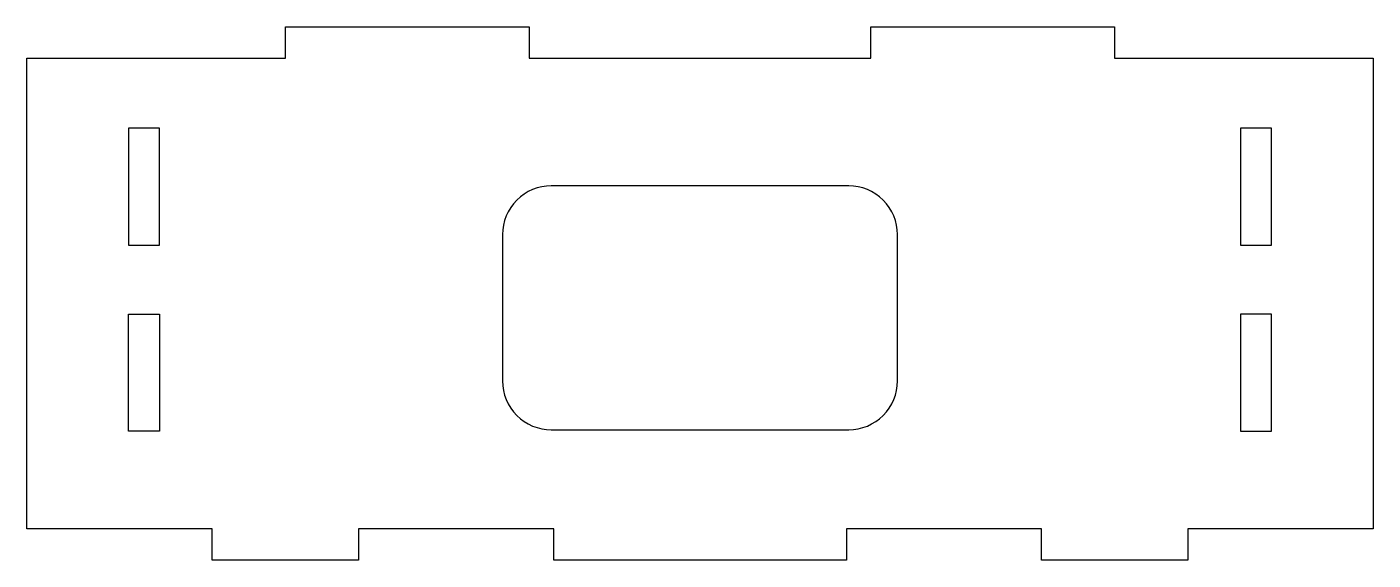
# Model space of a CAD drawing. Header units: millimetres. Extents: x 84 to 222, y -68 to -14.
import ezdxf

# ---------------------------------------------------------------- set-up
doc = ezdxf.new("R2010")
doc.units = ezdxf.units.MM
doc.layers.get('0').update_dxf_attribs({"linetype": 'CONTINUOUS'})

msp = doc.modelspace()

# ---------------------------------------------------------------- linework, layer by layer
for points in [[(170.57, -13.69), (195.57, -13.69), (195.57, -16.89), (222.07, -16.89), (222.07, -65.15), (203.07, -65.15), (203.07, -68.35), (188.07, -68.35), (188.07, -65.15), (168.07, -65.15), (168.07, -68.35), (138.07, -68.35), (138.07, -65.15), (118.07, -65.15), (118.07, -68.35), (103.07, -68.35), (103.07, -65.15), (84.07, -65.15), (84.07, -16.89), (110.57, -16.89), (110.57, -13.69), (135.57, -13.69), (135.57, -16.89), (170.57, -16.89)], [(94.47, -36.07), (97.67, -36.07), (97.67, -24.07), (94.47, -24.07)], [(211.67, -36.07), (211.67, -24.07), (208.47, -24.07), (208.47, -36.07)], [(97.67, -43.15), (97.67, -55.15), (94.47, -55.15), (94.47, -43.15)], [(211.67, -55.15), (211.67, -43.15), (208.47, -43.15), (208.47, -55.15)]]:
    msp.add_lwpolyline(points, close=True)
msp.add_lwpolyline([(168.31, -29.99), (137.82, -29.99, 0.414214), (132.82, -34.99), (132.82, -49.99, 0.414214), (137.82, -54.99), (168.31, -54.99, 0.414214), (173.31, -49.99), (173.31, -34.99, 0.414214)], format="xyb", close=True)

doc.saveas('drawing.dxf')
